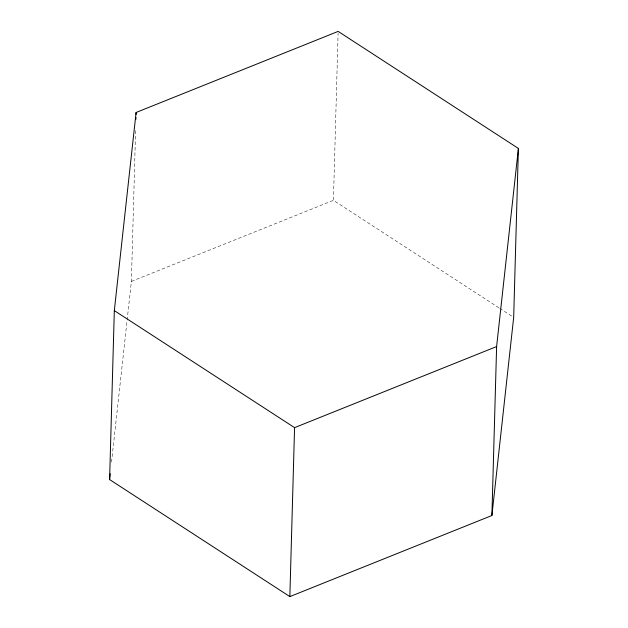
<?xml version="1.0" encoding="UTF-8"?>
<svg xmlns="http://www.w3.org/2000/svg" width="628" height="628" viewBox="0 0 628 628"><rect width="100%" height="100%" fill="white"/><g stroke="black" fill="none" stroke-linecap="round" stroke-linejoin="round"><path stroke-width="0.47" stroke-dasharray="3.14 2.35" d="M111.525 462.075L131.385 281.438L135.64 129.085M498.93 307.814L333.429 200.348L338.092 33.355M131.385 281.438L333.429 200.348M499.755 308.348L512.864 316.857"/><path stroke-width="0.94" d="M109.602 479.557L114.32 310.609L136.103 112.483L338.147 31.4L518.398 148.444L513.68 317.391L491.897 515.517L289.853 596.6L109.602 479.557L110.238 473.732M135.915 119.32L135.97 117.365M136.048 114.437L136.103 112.483M289.853 596.6L294.571 427.652L114.32 310.609M491.897 515.517L496.615 346.562L518.398 148.444M294.571 427.652L496.615 346.562"/></g></svg>
